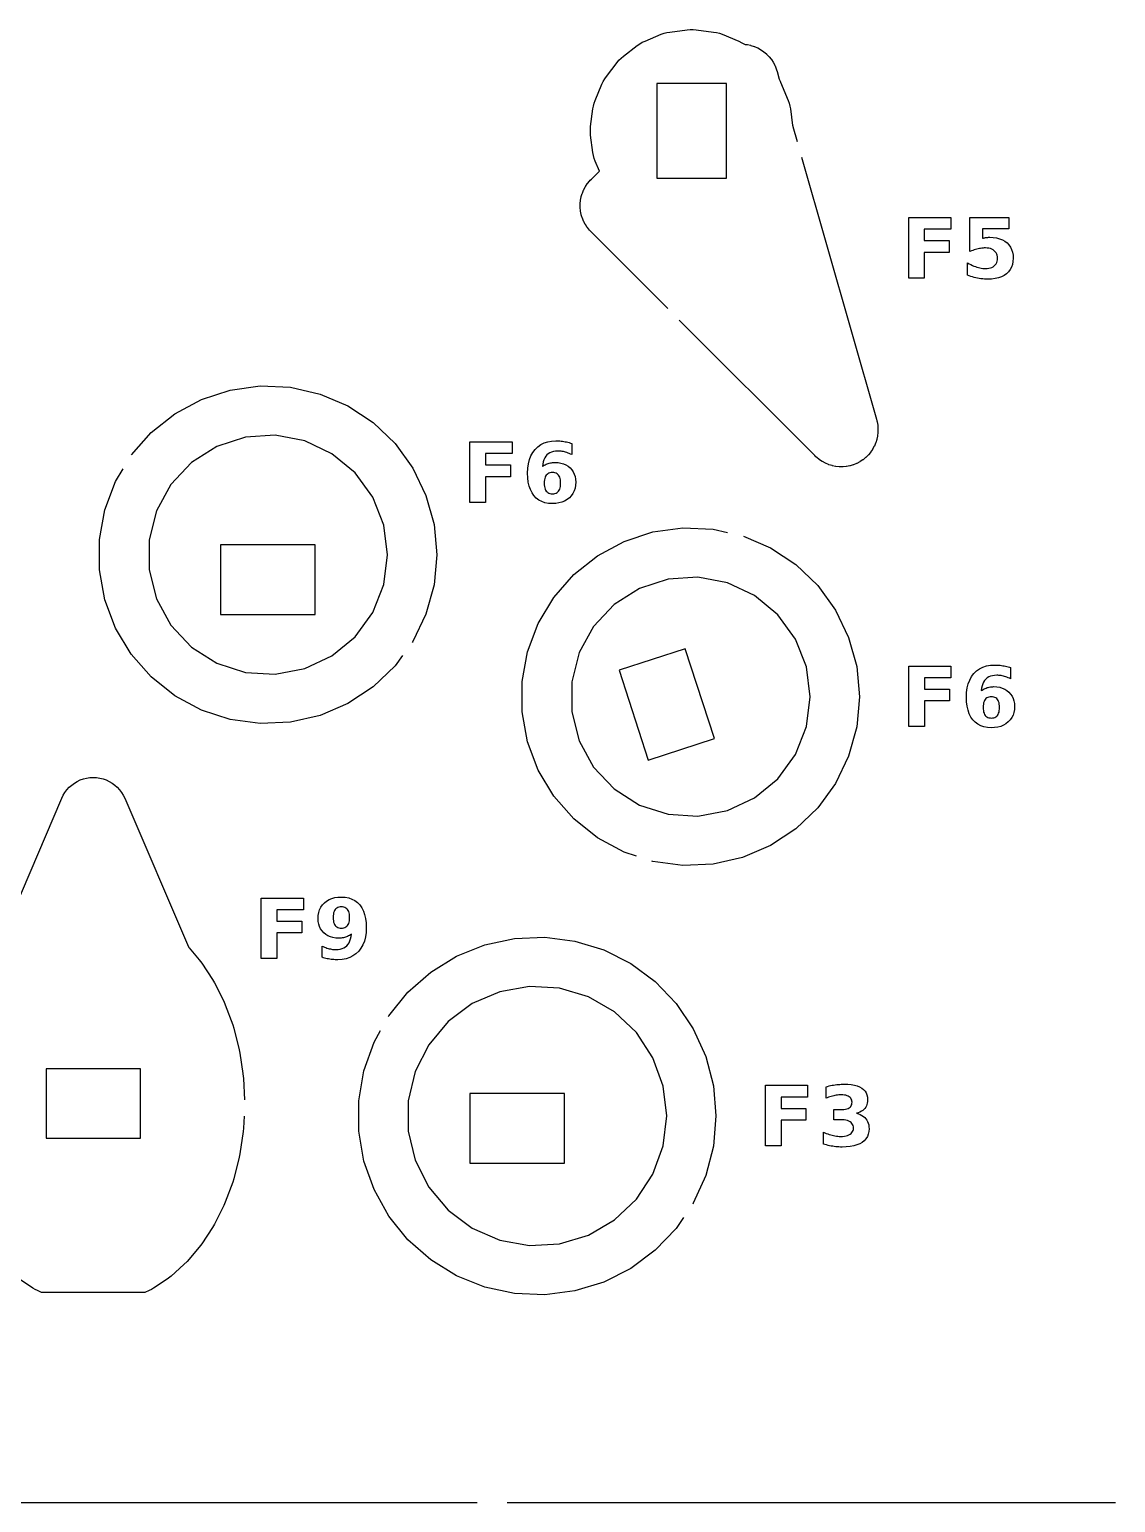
# Model space of a CAD drawing. Header units: millimetres. Extents: x 0 to 300, y 0 to 300.
# Drawn here: x 256.4 to 300, y 150 to 209.1 of the extents above; entities that cross this region are included whole.
import ezdxf

# ---------------------------------------------------------------- set-up
doc = ezdxf.new("R2010")
doc.units = ezdxf.units.MM
for name, color, linetype in [('CUT', 1, 'CONTINUOUS'), ('ENGRAVE', 5, 'CONTINUOUS'), ('SCORE', 7, 'CONTINUOUS')]:
    doc.layers.add(name, color=color, linetype=linetype)

msp = doc.modelspace()

# ---------------------------------------------------------------- linework, layer by layer
at = {"layer": 'CUT', "color": 1}
for points in [[(282.0433, 197.8708), (278.9789, 200.9351), (278.9337, 200.9826), (278.9039, 201.0155), (278.8206, 201.117), (278.8126, 201.1277), (278.7397, 201.2368), (278.7329, 201.2483), (278.671, 201.364), (278.6653, 201.3761), (278.6151, 201.4974), (278.6106, 201.5099), (278.5725, 201.6355), (278.5692, 201.6485), (278.5436, 201.7772), (278.5417, 201.7904), (278.5288, 201.921), (278.5281, 201.9344), (278.5281, 202.0656), (278.5288, 202.079), (278.5417, 202.2096), (278.5436, 202.2228), (278.5692, 202.3515), (278.5725, 202.3645), (278.6106, 202.4901), (278.6151, 202.5026), (278.6653, 202.6239), (278.671, 202.636), (278.7329, 202.7517), (278.7397, 202.7632), (278.8126, 202.8723), (278.8206, 202.883), (278.9039, 202.9845), (278.9337, 203.0174), (278.9789, 203.0649), (279.2964, 203.3823), (279.1319, 203.7794), (279.0914, 203.8906), (279.0604, 204.0065), (279.0398, 204.123), (278.9478, 204.8221), (278.9375, 204.94), (278.9375, 205.06), (278.9478, 205.1779), (279.0398, 205.877), (279.0604, 205.9935), (279.0914, 206.1094), (279.1319, 206.2206), (279.4017, 206.8721), (279.4517, 206.9793), (279.5117, 207.0832), (279.5796, 207.1801), (280.0089, 207.7396), (280.0849, 207.8302), (280.1698, 207.9151), (280.2604, 207.9911), (280.8199, 208.4204), (280.9168, 208.4883), (281.0207, 208.5483), (281.1279, 208.5983), (281.7794, 208.8681), (281.8906, 208.9086), (282.0065, 208.9396), (282.123, 208.9602), (282.8221, 209.0522), (282.94, 209.0625), (283.06, 209.0625), (283.1779, 209.0522), (283.877, 208.9602), (283.9935, 208.9396), (284.1094, 208.9086), (284.2206, 208.8681), (284.8852, 208.5928), (285.0148, 208.5309), (285.1139, 208.4699), (285.1493, 208.4662), (285.2143, 208.4577), (285.2335, 208.4547), (285.3631, 208.4279), (285.3761, 208.4245), (285.5023, 208.385), (285.5149, 208.3804), (285.6367, 208.3286), (285.6488, 208.3228), (285.7648, 208.2592), (285.7763, 208.2522), (285.8855, 208.1775), (285.8962, 208.1694), (285.9975, 208.0843), (286.0073, 208.0751), (286.0997, 207.9804), (286.1086, 207.9704), (286.1912, 207.867), (286.199, 207.8561), (286.271, 207.7451), (286.2778, 207.7335), (286.3384, 207.6159), (286.344, 207.6037), (286.3927, 207.4807), (286.4071, 207.4383), (286.4268, 207.3752), (286.5145, 207.0685), (286.5225, 207.0446), (286.5456, 206.9928), (286.5677, 206.946), (286.8681, 206.2206), (286.9086, 206.1094), (286.9396, 205.9935), (286.9602, 205.877), (287.0476, 205.2131), (287.0509, 205.1936), (287.0556, 205.1744), (287.2298, 204.5648)], [(287.4084, 203.9398), (290.4098, 193.4348), (290.4262, 193.3717), (290.4362, 193.3287), (290.4597, 193.2004), (290.4614, 193.1873), (290.4722, 193.0572), (290.4727, 193.044), (290.4708, 192.9136), (290.47, 192.9003), (290.4554, 192.7707), (290.4533, 192.7576), (290.4261, 192.63), (290.4227, 192.6172), (290.3833, 192.4928), (290.3787, 192.4804), (290.3273, 192.3605), (290.3215, 192.3485), (290.2587, 192.2342), (290.2518, 192.2229), (290.1781, 192.1152), (290.1701, 192.1047), (290.0863, 192.0047), (290.0773, 191.9949), (289.9842, 191.9036), (289.9743, 191.8948), (289.8727, 191.8129), (289.862, 191.8051), (289.7529, 191.7335), (289.7415, 191.7268), (289.6259, 191.6662), (289.6139, 191.6606), (289.493, 191.6116), (289.4805, 191.6072), (289.3554, 191.5702), (289.3425, 191.567), (289.2144, 191.5423), (289.2013, 191.5405), (289.0714, 191.5284), (289.0582, 191.5278), (288.9277, 191.5284), (288.9145, 191.5291), (288.7847, 191.5425), (288.7716, 191.5445), (288.6437, 191.5704), (288.6309, 191.5736), (288.5061, 191.6119), (288.4937, 191.6164), (288.3733, 191.6666), (288.3613, 191.6723), (288.2463, 191.734), (288.235, 191.7408), (288.1266, 191.8134), (288.1159, 191.8214), (288.0152, 191.9042), (287.9825, 191.9338), (287.9352, 191.9788), (282.5029, 197.4112)], [(260.5395, 192.0063), (261.3178, 192.8972), (262.2675, 193.6545), (263.3371, 194.2301), (264.4924, 194.6054), (265.696, 194.7685), (266.9095, 194.714), (268.0937, 194.4437), (269.2106, 193.9663), (270.2243, 193.2971), (271.1023, 192.4577), (271.8163, 191.475), (272.3433, 190.3807), (272.6664, 189.2098), (272.7753, 188), (272.6664, 186.7902), (272.3433, 185.6193), (271.8163, 184.525), (271.7894, 184.488)], [(271.4073, 183.9621), (271.1023, 183.5423), (270.2243, 182.7029), (269.2106, 182.0337), (268.0937, 181.5563), (266.9095, 181.286), (265.696, 181.2315), (264.4924, 181.3946), (263.3371, 181.7699), (262.2675, 182.3455), (261.3178, 183.1028), (260.5187, 184.0176), (259.8957, 185.0603), (259.4689, 186.1975), (259.252, 187.3927), (259.252, 188.6073), (259.4689, 189.8025), (259.8957, 190.9397), (260.2015, 191.4516)], [(280.7818, 175.9186), (280.2882, 176.0789), (279.2186, 176.6545), (278.2689, 177.4119), (277.4697, 178.3266), (276.8467, 179.3693), (276.4199, 180.5065), (276.203, 181.7017), (276.203, 182.9164), (276.4199, 184.1115), (276.8467, 185.2487), (277.4697, 186.2914), (278.2689, 187.2062), (279.2186, 187.9635), (280.2882, 188.5391), (281.4434, 188.9144), (282.6471, 189.0775), (283.8605, 189.023), (284.4419, 188.8903)], [(285.0739, 188.7403), (286.1617, 188.2753), (287.1754, 187.6062), (288.0533, 186.7668), (288.7673, 185.7841), (289.2943, 184.6897), (289.6175, 183.5188), (289.7264, 182.309), (289.6175, 181.0992), (289.2943, 179.9283), (288.7673, 178.834), (288.0533, 177.8513), (287.1754, 177.0119), (286.1617, 176.3427), (285.0447, 175.8653), (283.8605, 175.595), (282.6471, 175.5405), (281.4434, 175.7036), (281.4, 175.7177)], [(255.18, 172.2771), (257.7369, 178.2431), (257.7946, 178.3616), (257.8645, 178.4754), (257.9451, 178.5819), (258.0356, 178.68), (258.1352, 178.769), (258.243, 178.8478), (258.358, 178.9158), (258.4789, 178.9724), (258.6048, 179.0169), (258.7345, 179.049), (258.8666, 179.0684), (259, 179.0749), (259.1334, 179.0684), (259.2655, 179.049), (259.3952, 179.0169), (259.5211, 178.9724), (259.642, 178.9158), (259.757, 178.8478), (259.8648, 178.769), (259.9644, 178.68), (260.0549, 178.5819), (260.1355, 178.4754), (260.2054, 178.3616), (260.2631, 178.2431), (262.82, 172.2771), (262.8301, 172.2564), (262.8442, 172.2381), (263.248, 171.766), (263.349, 171.6317), (263.7821, 170.9732), (263.8604, 170.8375), (264.232, 170.0959), (264.2907, 169.9606), (264.5906, 169.1497), (264.6323, 169.0157), (264.8525, 168.151), (264.8792, 168.0184), (265.0012, 167.2003), (265.0031, 167.1903), (265.0258, 167.0022), (265.068, 166.1448)], [(270.8395, 169.4898), (270.8552, 169.518), (271.6198, 170.4648), (272.5333, 171.2689), (273.5697, 171.907), (274.6989, 172.3608), (275.8886, 172.6172), (277.1045, 172.6688), (278.3117, 172.5142), (279.4753, 172.1579), (280.562, 171.61), (281.5405, 170.8863), (282.3826, 170.0076), (283.0641, 168.9993), (283.5654, 167.8904), (283.8721, 166.7126), (283.9753, 165.5), (283.8721, 164.2874), (283.5654, 163.1096), (283.0641, 162.0007), (283.0412, 161.9667)], [(282.6772, 161.4282), (282.3826, 160.9924), (281.5405, 160.1137), (280.562, 159.39), (279.4753, 158.8421), (278.3117, 158.4858), (277.1045, 158.3312), (275.8886, 158.3828), (274.6989, 158.6392), (273.5697, 159.093), (272.5333, 159.7311), (271.6198, 160.5352), (270.8552, 161.482), (270.2617, 162.5445), (269.8563, 163.692), (269.6506, 164.8915), (269.6506, 166.1085), (269.8563, 167.308), (270.2617, 168.4555), (270.5225, 168.9224)], [(265.0503, 165.4954), (265.0266, 165.0146), (265.0136, 164.8829), (264.8792, 163.9816), (264.8525, 163.849), (264.6323, 162.9843), (264.5906, 162.8503), (264.2907, 162.0394), (264.232, 161.9041), (263.8604, 161.1625), (263.7821, 161.0268), (263.349, 160.3683), (263.248, 160.234), (262.7653, 159.6695), (262.6385, 159.5402), (262.1189, 159.0773), (261.964, 158.9584), (261.4213, 158.6015), (261.3304, 158.5467), (261.2354, 158.4992), (261.0715, 158.425), (256.9285, 158.425), (256.7646, 158.4992), (256.6696, 158.5467), (256.5787, 158.6015), (256.036, 158.9584)], [(225.6, 150), (274.4, 150)], [(275.6, 150), (300, 150)]]:
    msp.add_lwpolyline(points, dxfattribs=at)
for points in [[(281.605, 203.105), (284.395, 203.105), (284.395, 206.895), (281.605, 206.895), (281.605, 203.105)], [(267.895, 185.605), (267.895, 188.395), (264.105, 188.395), (264.105, 185.605), (267.895, 185.605)], [(281.2589, 179.7667), (283.9123, 180.6288), (282.7411, 184.2333), (280.0877, 183.3712), (281.2589, 179.7667)], [(260.895, 164.605), (260.895, 167.395), (257.105, 167.395), (257.105, 164.605), (260.895, 164.605)], [(277.895, 163.605), (277.895, 166.395), (274.105, 166.395), (274.105, 163.605), (277.895, 163.605)]]:
    msp.add_lwpolyline(points, close=True, dxfattribs=at)
at = {"layer": 'ENGRAVE', "color": 5}
for points in [[(293.3947, 201.5252), (293.3947, 201.0516), (292.3303, 201.0516), (292.3303, 200.5991), (293.3313, 200.5991), (293.3313, 200.1254), (292.3303, 200.1254), (292.3303, 199.0952), (291.7037, 199.0952), (291.7037, 201.5252), (293.3947, 201.5252)], [(295.7188, 201.5252), (295.7188, 201.0646), (294.6609, 201.0646), (294.6609, 200.6886), (294.6848, 200.6949), (294.7087, 200.7006), (294.7327, 200.7059), (294.7567, 200.7107), (294.7808, 200.7149), (294.8049, 200.7187), (294.8292, 200.7219), (294.8539, 200.7246), (294.8788, 200.7266), (294.904, 200.7281), (294.9296, 200.729), (294.9555, 200.7293), (295.0981, 200.7231), (295.2298, 200.7046), (295.3506, 200.6737), (295.4604, 200.6305), (295.5593, 200.575), (295.6472, 200.5071), (295.7228, 200.4282), (295.7847, 200.3396), (295.8328, 200.2412), (295.8671, 200.1331), (295.8877, 200.0153), (295.8946, 199.8878), (295.8871, 199.7613), (295.8647, 199.6442), (295.8273, 199.5367), (295.7749, 199.4386), (295.7076, 199.35), (295.6252, 199.271), (295.5296, 199.2028), (295.4224, 199.1471), (295.3036, 199.1037), (295.1731, 199.0728), (295.0311, 199.0542), (294.8774, 199.048), (294.8086, 199.0491), (294.74, 199.0524), (294.6717, 199.0579), (294.6036, 199.0657), (294.5357, 199.0757), (294.468, 199.0879), (294.4005, 199.1023), (294.3332, 199.119), (294.266, 199.1381), (294.1989, 199.1595), (294.132, 199.1831), (294.0652, 199.2091), (294.0652, 199.7023), (294.1308, 199.6659), (294.1953, 199.6326), (294.2587, 199.6026), (294.3209, 199.5757), (294.382, 199.5519), (294.442, 199.5314), (294.5008, 199.514), (294.5585, 199.4997), (294.6151, 199.4886), (294.6706, 199.4807), (294.7249, 199.476), (294.7781, 199.4744), (294.8513, 199.4775), (294.9192, 199.4868), (294.9817, 199.5023), (295.0389, 199.524), (295.0906, 199.5518), (295.137, 199.5859), (295.177, 199.6253), (295.2098, 199.669), (295.2352, 199.7171), (295.2534, 199.7696), (295.2643, 199.8265), (295.268, 199.8878), (295.2643, 199.9496), (295.2534, 200.0068), (295.2352, 200.0595), (295.2098, 200.1077), (295.177, 200.1514), (295.137, 200.1906), (295.0906, 200.2244), (295.0389, 200.252), (294.9817, 200.2736), (294.9192, 200.2889), (294.8513, 200.2982), (294.7781, 200.3012), (294.7325, 200.3003), (294.686, 200.2973), (294.6385, 200.2925), (294.59, 200.2857), (294.5405, 200.2769), (294.49, 200.2662), (294.4384, 200.2535), (294.3855, 200.2387), (294.3313, 200.2217), (294.2759, 200.2026), (294.2192, 200.1814), (294.1612, 200.158), (294.1612, 201.5252), (295.7188, 201.5252)], [(278.1387, 192.0389), (278.0887, 192.0601), (278.0396, 192.0792), (277.9915, 192.0962), (277.9445, 192.111), (277.8984, 192.1237), (277.853, 192.1344), (277.808, 192.1432), (277.7633, 192.15), (277.719, 192.1548), (277.6751, 192.1578), (277.6315, 192.1587), (277.5416, 192.1544), (277.4586, 192.1415), (277.3825, 192.1199), (277.3132, 192.0897), (277.2508, 192.0508), (277.1953, 192.0033), (277.1468, 191.9473), (277.1056, 191.8829), (277.0716, 191.8102), (277.0448, 191.7291), (277.0253, 191.6397), (277.013, 191.5419), (277.0493, 191.5673), (277.0866, 191.5906), (277.1249, 191.6117), (277.1642, 191.6305), (277.2045, 191.6471), (277.2457, 191.6615), (277.2881, 191.6737), (277.3318, 191.6837), (277.3768, 191.6914), (277.423, 191.6969), (277.4704, 191.7003), (277.5192, 191.7014), (277.6394, 191.6953), (277.7516, 191.6771), (277.8559, 191.6469), (277.9521, 191.6044), (278.0403, 191.5499), (278.1206, 191.4833), (278.1904, 191.4068), (278.2476, 191.3229), (278.2921, 191.2314), (278.3238, 191.1324), (278.3429, 191.026), (278.3492, 190.912), (278.3422, 190.7861), (278.3209, 190.6688), (278.2854, 190.5602), (278.2357, 190.4602), (278.1718, 190.3689), (278.0937, 190.2862), (278.0037, 190.2143), (277.904, 190.1555), (277.7946, 190.1098), (277.6756, 190.0771), (277.5469, 190.0575), (277.4085, 190.051), (277.2566, 190.0599), (277.1165, 190.0865), (276.9884, 190.1309), (276.8721, 190.1931), (276.7677, 190.2731), (276.6753, 190.3708), (276.5959, 190.4849), (276.531, 190.6138), (276.4806, 190.7576), (276.4445, 190.9162), (276.4229, 191.0898), (276.4157, 191.2782), (276.4241, 191.4718), (276.4494, 191.651), (276.4915, 191.8159), (276.5506, 191.9665), (276.6265, 192.1027), (276.7192, 192.2247), (276.8266, 192.3298), (276.9466, 192.4159), (277.0791, 192.4828), (277.2241, 192.5306), (277.3817, 192.5593), (277.5517, 192.5689), (277.6073, 192.5682), (277.6624, 192.566), (277.7169, 192.5624), (277.7709, 192.5573), (277.8243, 192.5508), (277.8772, 192.5428), (277.9298, 192.5334), (277.9821, 192.5226), (278.0343, 192.5103), (278.0863, 192.4966), (278.1381, 192.4814), (278.1897, 192.4647), (278.1897, 192.0155), (278.1387, 192.0389)], [(275.7957, 192.5282), (275.7957, 192.0546), (274.7312, 192.0546), (274.7312, 191.6021), (275.7322, 191.6021), (275.7322, 191.1285), (274.7312, 191.1285), (274.7312, 190.0982), (274.1046, 190.0982), (274.1046, 192.5282), (275.7957, 192.5282)], [(277.3145, 191.2859), (277.2712, 191.2711), (277.2324, 191.2503), (277.1981, 191.2237), (277.1684, 191.1911), (277.1433, 191.1526), (277.1228, 191.1082), (277.1068, 191.0579), (277.0954, 191.0016), (277.0885, 190.9394), (277.0862, 190.8713), (277.0885, 190.8032), (277.0954, 190.741), (277.1068, 190.6847), (277.1228, 190.6344), (277.1433, 190.59), (277.1684, 190.5515), (277.1981, 190.5189), (277.2324, 190.4922), (277.2712, 190.4715), (277.3145, 190.4567), (277.3625, 190.4478), (277.415, 190.4449), (277.468, 190.4478), (277.5164, 190.4567), (277.5601, 190.4715), (277.5991, 190.4922), (277.6335, 190.5189), (277.6632, 190.5515), (277.6883, 190.59), (277.7089, 190.6344), (277.7249, 190.6847), (277.7363, 190.741), (277.7431, 190.8032), (277.7454, 190.8713), (277.7431, 190.9394), (277.7363, 191.0016), (277.7249, 191.0579), (277.7089, 191.1082), (277.6883, 191.1526), (277.6632, 191.1911), (277.6335, 191.2237), (277.5991, 191.2503), (277.5601, 191.2711), (277.5164, 191.2859), (277.468, 191.2948), (277.415, 191.2977), (277.3625, 191.2948), (277.3145, 191.2859)], [(293.3981, 183.539), (293.3981, 183.0654), (292.3337, 183.0654), (292.3337, 182.6129), (293.3347, 182.6129), (293.3347, 182.1393), (292.3337, 182.1393), (292.3337, 181.109), (291.707, 181.109), (291.707, 183.539), (293.3981, 183.539)], [(295.7412, 183.0497), (295.6911, 183.0709), (295.6421, 183.09), (295.594, 183.107), (295.5469, 183.1218), (295.5009, 183.1346), (295.4555, 183.1453), (295.4104, 183.154), (295.3658, 183.1608), (295.3215, 183.1657), (295.2775, 183.1686), (295.2339, 183.1696), (295.1441, 183.1652), (295.061, 183.1523), (294.9849, 183.1307), (294.9156, 183.1005), (294.8533, 183.0616), (294.7977, 183.0141), (294.7493, 182.9581), (294.708, 182.8938), (294.674, 182.8211), (294.6473, 182.74), (294.6277, 182.6505), (294.6154, 182.5527), (294.6517, 182.5782), (294.689, 182.6014), (294.7273, 182.6225), (294.7666, 182.6413), (294.8069, 182.6579), (294.8482, 182.6723), (294.8906, 182.6845), (294.9343, 182.6945), (294.9792, 182.7022), (295.0254, 182.7078), (295.0729, 182.7111), (295.1216, 182.7122), (295.2419, 182.7061), (295.3541, 182.688), (295.4583, 182.6577), (295.5546, 182.6153), (295.6428, 182.5607), (295.723, 182.4941), (295.7929, 182.4177), (295.8501, 182.3337), (295.8945, 182.2422), (295.9263, 182.1433), (295.9454, 182.0368), (295.9517, 181.9228), (295.9446, 181.7969), (295.9233, 181.6797), (295.8878, 181.5711), (295.8381, 181.4711), (295.7743, 181.3797), (295.6962, 181.297), (295.6062, 181.2251), (295.5065, 181.1663), (295.3971, 181.1206), (295.2781, 181.0879), (295.1493, 181.0683), (295.011, 181.0618), (294.859, 181.0707), (294.719, 181.0974), (294.5908, 181.1418), (294.4746, 181.204), (294.3702, 181.2839), (294.2777, 181.3816), (294.1984, 181.4957), (294.1335, 181.6246), (294.083, 181.7684), (294.047, 181.9271), (294.0253, 182.1006), (294.0181, 182.289), (294.0265, 182.4826), (294.0518, 182.6618), (294.094, 182.8267), (294.153, 182.9773), (294.2289, 183.1136), (294.3217, 183.2355), (294.4291, 183.3407), (294.5491, 183.4267), (294.6816, 183.4937), (294.8266, 183.5415), (294.9841, 183.5702), (295.1542, 183.5797), (295.2098, 183.579), (295.2649, 183.5768), (295.3194, 183.5732), (295.3734, 183.5681), (295.4268, 183.5616), (295.4797, 183.5537), (295.5322, 183.5443), (295.5846, 183.5334), (295.6368, 183.5211), (295.6888, 183.5074), (295.7406, 183.4922), (295.7922, 183.4756), (295.7922, 183.0263), (295.7412, 183.0497)], [(294.917, 182.2967), (294.8736, 182.2819), (294.8348, 182.2612), (294.8006, 182.2345), (294.7709, 182.202), (294.7458, 182.1635), (294.7252, 182.119), (294.7092, 182.0687), (294.6978, 182.0124), (294.691, 181.9502), (294.6887, 181.8821), (294.691, 181.814), (294.6978, 181.7518), (294.7092, 181.6956), (294.7252, 181.6452), (294.7458, 181.6008), (294.7709, 181.5623), (294.8006, 181.5297), (294.8348, 181.5031), (294.8736, 181.4823), (294.917, 181.4675), (294.9649, 181.4587), (295.0175, 181.4557), (295.0705, 181.4587), (295.1188, 181.4675), (295.1625, 181.4823), (295.2016, 181.5031), (295.2359, 181.5297), (295.2657, 181.5623), (295.2908, 181.6008), (295.3113, 181.6452), (295.3273, 181.6956), (295.3387, 181.7518), (295.3456, 181.814), (295.3479, 181.8821), (295.3456, 181.9502), (295.3387, 182.0124), (295.3273, 182.0687), (295.3113, 182.119), (295.2908, 182.1635), (295.2657, 182.202), (295.2359, 182.2345), (295.2016, 182.2612), (295.1625, 182.2819), (295.1188, 182.2967), (295.0705, 182.3056), (295.0175, 182.3086), (294.9649, 182.3056), (294.917, 182.2967)], [(267.4294, 174.2381), (267.4294, 173.7644), (266.3649, 173.7644), (266.3649, 173.3119), (267.3659, 173.3119), (267.3659, 172.8383), (266.3649, 172.8383), (266.3649, 171.808), (265.7383, 171.808), (265.7383, 174.2381), (267.4294, 174.2381)], [(268.2258, 172.2886), (268.2747, 172.2682), (268.3228, 172.2497), (268.3702, 172.2332), (268.4168, 172.2186), (268.4628, 172.206), (268.5082, 172.1953), (268.5535, 172.1865), (268.5987, 172.1797), (268.6436, 172.1749), (268.6884, 172.172), (268.7329, 172.171), (268.8228, 172.1753), (268.9058, 172.1883), (268.982, 172.2099), (269.0512, 172.2401), (269.1136, 172.2789), (269.1691, 172.3264), (269.2176, 172.3824), (269.259, 172.4468), (269.2932, 172.5195), (269.3203, 172.6006), (269.3403, 172.69), (269.3531, 172.7879), (269.3158, 172.7619), (269.2776, 172.7381), (269.2387, 172.7166), (269.199, 172.6974), (269.1584, 172.6805), (269.117, 172.6658), (269.0747, 172.6534), (269.0311, 172.6432), (268.9864, 172.6353), (268.9405, 172.6296), (268.8935, 172.6262), (268.8452, 172.6251), (268.725, 172.6311), (268.6128, 172.6492), (268.5085, 172.6794), (268.4123, 172.7217), (268.3241, 172.776), (268.2438, 172.8424), (268.174, 172.9186), (268.1168, 173.0025), (268.0723, 173.094), (268.0406, 173.1932), (268.0215, 173.3), (268.0152, 173.4145), (268.0222, 173.5409), (268.0435, 173.6586), (268.0788, 173.7677), (268.1284, 173.868), (268.192, 173.9597), (268.2699, 174.0427), (268.3596, 174.1149), (268.459, 174.1739), (268.5679, 174.2197), (268.6865, 174.2525), (268.8148, 174.2722), (268.9527, 174.2787), (269.1051, 174.2698), (269.2456, 174.2431), (269.3742, 174.1986), (269.4909, 174.1362), (269.5956, 174.0561), (269.6883, 173.9581), (269.7679, 173.8439), (269.833, 173.7149), (269.8836, 173.5711), (269.9198, 173.4127), (269.9415, 173.2395), (269.9488, 173.0515), (269.9403, 172.858), (269.9149, 172.6787), (269.8727, 172.5138), (269.8135, 172.3632), (269.7374, 172.227), (269.6444, 172.1051), (269.5367, 171.9999), (269.4163, 171.9138), (269.2835, 171.8469), (269.138, 171.7991), (268.98, 171.7704), (268.8094, 171.7608), (268.7529, 171.7615), (268.6971, 171.7636), (268.6422, 171.7671), (268.5881, 171.772), (268.5348, 171.7784), (268.4823, 171.7861), (268.4304, 171.7952), (268.3788, 171.8057), (268.3277, 171.8176), (268.2768, 171.8309), (268.2264, 171.8456), (268.1763, 171.8617), (268.1763, 172.311), (268.2258, 172.2886)], [(269.05, 173.0438), (269.0934, 173.0586), (269.1324, 173.0794), (269.1669, 173.106), (269.1968, 173.1386), (269.2222, 173.1771), (269.2429, 173.2215), (269.2591, 173.2719), (269.2706, 173.3281), (269.2775, 173.3903), (269.2798, 173.4584), (269.2775, 173.5261), (269.2706, 173.5879), (269.2591, 173.644), (269.2429, 173.6943), (269.2222, 173.7387), (269.1968, 173.7774), (269.1669, 173.8103), (269.1324, 173.8371), (269.0934, 173.858), (269.05, 173.8729), (269.0019, 173.8819), (268.9494, 173.8849), (268.8969, 173.8819), (268.8489, 173.8729), (268.8054, 173.858), (268.7664, 173.8371), (268.7319, 173.8103), (268.702, 173.7774), (268.6766, 173.7387), (268.6559, 173.6943), (268.6398, 173.644), (268.6282, 173.5879), (268.6213, 173.5261), (268.619, 173.4584), (268.6213, 173.3903), (268.6282, 173.3281), (268.6398, 173.2719), (268.6559, 173.2215), (268.6766, 173.1771), (268.702, 173.1386), (268.7319, 173.106), (268.7664, 173.0794), (268.8054, 173.0586), (268.8489, 173.0438), (268.8969, 173.035), (268.9494, 173.032), (269.0019, 173.035), (269.05, 173.0438)], [(287.6471, 166.73), (287.6471, 166.2564), (286.5826, 166.2564), (286.5826, 165.8039), (287.5836, 165.8039), (287.5836, 165.3303), (286.5826, 165.3303), (286.5826, 164.3), (285.956, 164.3), (285.956, 166.73), (287.6471, 166.73)], [(289.6917, 165.5865), (289.7638, 165.5575), (289.8294, 165.5233), (289.8883, 165.484), (289.9408, 165.4394), (289.9866, 165.3897), (290.0257, 165.335), (290.0576, 165.2755), (290.0824, 165.2113), (290.1002, 165.1423), (290.1108, 165.0686), (290.1144, 164.9901), (290.1067, 164.8745), (290.0836, 164.7685), (290.0452, 164.6721), (289.9914, 164.5854), (289.9222, 164.5083), (289.8377, 164.4408), (289.7384, 164.3833), (289.625, 164.3363), (289.4975, 164.2998), (289.3559, 164.2737), (289.2002, 164.258), (289.0304, 164.2528), (288.968, 164.2536), (288.9055, 164.2561), (288.843, 164.2603), (288.7805, 164.2662), (288.7179, 164.2737), (288.6552, 164.2829), (288.5927, 164.2938), (288.5304, 164.3063), (288.4683, 164.3205), (288.4064, 164.3364), (288.3448, 164.354), (288.2833, 164.3732), (288.2833, 164.8566), (288.3419, 164.8285), (288.4002, 164.8028), (288.4585, 164.7795), (288.5166, 164.7586), (288.5746, 164.7401), (288.6325, 164.724), (288.6901, 164.7103), (288.7474, 164.6991), (288.8044, 164.6904), (288.861, 164.6842), (288.9174, 164.6805), (288.9734, 164.6792), (289.0532, 164.6816), (289.1265, 164.6888), (289.1934, 164.7008), (289.2537, 164.7176), (289.3077, 164.7391), (289.3551, 164.7655), (289.3956, 164.7963), (289.4288, 164.8313), (289.4546, 164.8705), (289.473, 164.9138), (289.4841, 164.9613), (289.4878, 165.0129), (289.484, 165.066), (289.4727, 165.1146), (289.4538, 165.1588), (289.4274, 165.1984), (289.3934, 165.2336), (289.3519, 165.2644), (289.303, 165.2905), (289.2469, 165.3118), (289.1836, 165.3284), (289.1131, 165.3403), (289.0355, 165.3474), (288.9507, 165.3498), (288.7, 165.3498), (288.7, 165.7535), (288.9637, 165.7535), (289.039, 165.7555), (289.1076, 165.7617), (289.1696, 165.772), (289.2248, 165.7864), (289.2734, 165.8049), (289.3152, 165.8275), (289.3505, 165.8543), (289.3794, 165.8855), (289.4019, 165.9209), (289.418, 165.9606), (289.4276, 166.0046), (289.4308, 166.0529), (289.4277, 166.0978), (289.4183, 166.1392), (289.4027, 166.177), (289.3809, 166.2113), (289.3528, 166.2421), (289.3185, 166.2694), (289.2785, 166.2928), (289.2333, 166.3119), (289.183, 166.3268), (289.1275, 166.3374), (289.0669, 166.3438), (289.0011, 166.3459), (288.9506, 166.3449), (288.8998, 166.3421), (288.8489, 166.3374), (288.7978, 166.3307), (288.7466, 166.3222), (288.6951, 166.3117), (288.6436, 166.2994), (288.5922, 166.2853), (288.5409, 166.2694), (288.4897, 166.2517), (288.4385, 166.2321), (288.3875, 166.2108), (288.3875, 166.6698), (288.4493, 166.6864), (288.5108, 166.7016), (288.5722, 166.7154), (288.6334, 166.7277), (288.6945, 166.7385), (288.7553, 166.7479), (288.8159, 166.7559), (288.8761, 166.7624), (288.936, 166.7674), (288.9955, 166.7711), (289.0546, 166.7732), (289.1134, 166.774), (289.2647, 166.7696), (289.4027, 166.7567), (289.5274, 166.7351), (289.6389, 166.7049), (289.7372, 166.666), (289.8222, 166.6185), (289.8941, 166.5623), (289.9529, 166.4974), (289.9986, 166.4238), (290.0313, 166.3415), (290.0509, 166.2504), (290.0574, 166.1506), (290.0543, 166.0817), (290.0449, 166.017), (290.0293, 165.9567), (290.0075, 165.9007), (289.9794, 165.8489), (289.9451, 165.8015), (289.9047, 165.7584), (289.8583, 165.7198), (289.806, 165.6857), (289.7476, 165.6561), (289.6833, 165.6309), (289.6131, 165.6102), (289.6917, 165.5865)]]:
    msp.add_lwpolyline(points, close=True, dxfattribs=at)
at = {"layer": 'SCORE', "color": 7}
for points in [[(270.8, 188), (270.6492, 189.1937), (270.2063, 190.3124), (269.499, 191.2858), (268.572, 192.0528), (267.4833, 192.5651), (266.3014, 192.7905), (265.1006, 192.715), (263.9563, 192.3432), (262.9404, 191.6985), (262.1167, 190.8214), (261.5371, 189.767), (261.2378, 188.6016), (261.2378, 187.3984), (261.5371, 186.233), (262.1167, 185.1786), (262.9404, 184.3015), (263.9563, 183.6568), (265.1006, 183.285), (266.3014, 183.2095), (267.4833, 183.4349), (268.572, 183.9472), (269.499, 184.7142), (270.2063, 185.6876), (270.6492, 186.8063), (270.8, 188)], [(284.4343, 177.7439), (285.523, 178.2562), (286.4501, 179.0232), (287.1573, 179.9966), (287.6003, 181.1153), (287.7511, 182.309), (287.6003, 183.5027), (287.1573, 184.6214), (286.4501, 185.5948), (285.523, 186.3618), (284.4343, 186.8741), (283.2525, 187.0995), (282.0516, 187.024), (280.9073, 186.6522), (279.8914, 186.0075), (279.0678, 185.1304), (278.4881, 184.076), (278.1889, 182.9106), (278.1889, 181.7074), (278.4881, 180.542), (279.0678, 179.4876), (279.8914, 178.6106), (280.9073, 177.9658), (282.0516, 177.594), (283.2525, 177.5185), (284.4343, 177.7439)], [(282, 165.5), (281.8598, 166.6992), (281.4469, 167.8338), (280.7834, 168.8425), (279.9052, 169.671), (278.8596, 170.2747), (277.703, 170.621), (276.4976, 170.6912), (275.3086, 170.4815), (274.2, 170.0033), (273.2315, 169.2823), (272.4555, 168.3574), (271.9136, 167.2785), (271.6352, 166.1037), (271.6352, 164.8963), (271.9136, 163.7215), (272.4555, 162.6426), (273.2315, 161.7177), (274.2, 160.9967), (275.3086, 160.5185), (276.4976, 160.3088), (277.703, 160.379), (278.8596, 160.7253), (279.9052, 161.329), (280.7834, 162.1575), (281.4469, 163.1662), (281.8598, 164.3008), (282, 165.5)]]:
    msp.add_lwpolyline(points, dxfattribs=at)

doc.saveas('drawing.dxf')
